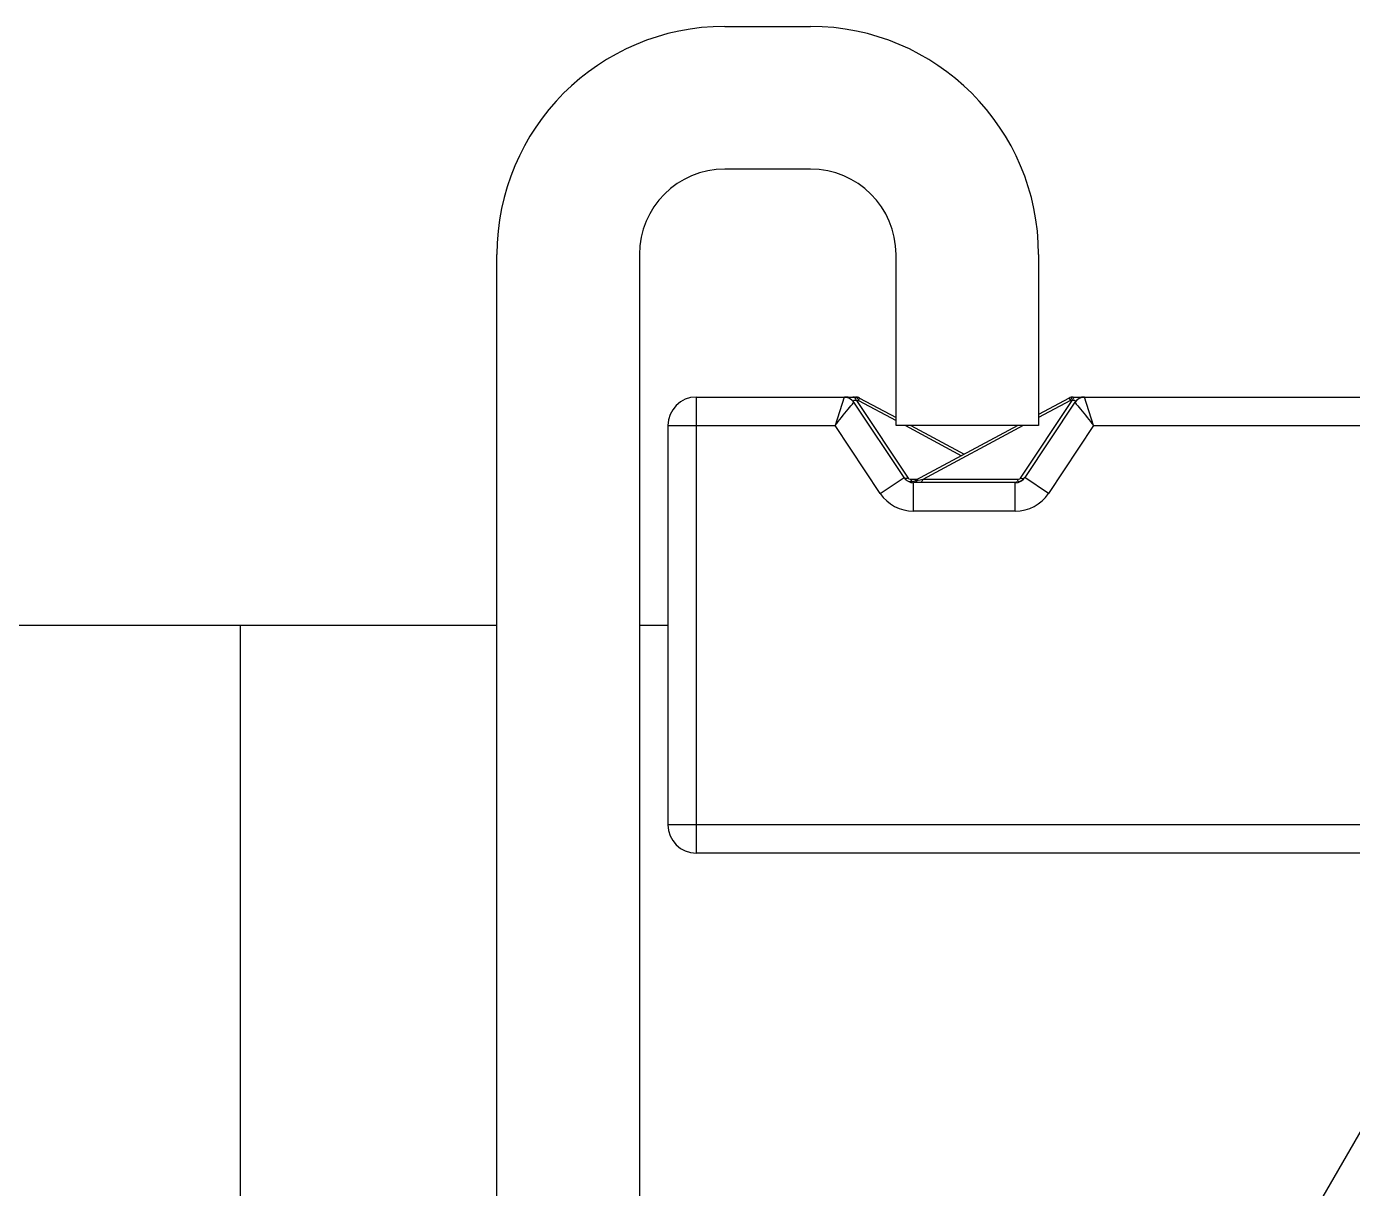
# Model space of a CAD drawing. Extents: x 12300 to 361047, y -1498650 to 1244242.
# Drawn here: x 270830.4 to 270913.6, y 112686.8 to 112759.8 of the extents above; entities that cross this region are included whole.
import ezdxf

# ---------------------------------------------------------------- set-up
doc = ezdxf.new("R2010")
doc.units = 0
doc.header["$LTSCALE"] = 1000
doc.header["$MEASUREMENT"] = 0
doc.layers.get('0').update_dxf_attribs({"color": 8, "linetype": 'CONTINUOUS'})
doc.layers.add('TEXT', color=3, linetype='CONTINUOUS')

# ---------------------------------------------------------------- blocks, each defined once
blk = doc.blocks.new('KZDJ')
at = {"layer": 'TEXT', "linetype": 'Continuous'}
for p, q in [((2424939.63, 264804.11), (2424946.34, 264804.11)), ((2424946.34, 264792.93), (2424939.63, 264792.93)), ((2424921.74, 264638.64), (2424921.74, 264786.22)), ((2424932.92, 264786.22), (2424932.92, 264638.64)), ((2424953.05, 264772.8), (2424953.05, 264786.22)), ((2424964.23, 264786.22), (2424964.23, 264772.8)), ((2424937.39, 264739.26), (2424937.39, 264775.04)), ((2424937.39, 264775.04), (2424948.99, 264775.04)), ((2424948.99, 264775.04), (2424948.27, 264772.8)), ((2424949, 264775.04), (2424949.87, 264775.04)), ((2424949.29, 264775.04), (2424949.04, 264775.04)), ((2424949.72, 264775.04), (2424949.67, 264775.04)), ((2424953.68, 264768.73), (2424949.73, 264774.64)), ((2424949.94, 264774.78), (2424954.01, 264768.68)), ((2424949.94, 264774.78), (2424950.1, 264774.78)), ((2424950.05, 264774.9), (2424950.09, 264774.8)), ((2424950.1, 264774.78), (2424950.19, 264774.96)), ((2424950.1, 264774.78), (2424953.05, 264773.2)), ((2424950.19, 264774.96), (2424953.05, 264773.43)), ((2424962.82, 264768.68), (2424966.88, 264774.78)), ((2424967.09, 264774.64), (2424963.15, 264768.73)), ((2424966.63, 264774.96), (2424964.23, 264773.67)), ((2424966.73, 264774.78), (2424964.23, 264773.44)), ((2424966.63, 264774.96), (2424966.73, 264774.78)), ((2424966.78, 264774.9), (2424966.73, 264774.8)), ((2424966.73, 264774.78), (2424966.88, 264774.78)), ((2424966.95, 264775.04), (2424967.82, 264775.04)), ((2424967.82, 264775.04), (2424967.59, 264775.04)), ((2424967.84, 264775.04), (2425059.72, 264775.04)), ((2424968.55, 264772.8), (2424967.84, 264775.04)), ((2424935.16, 264772.8), (2424935.16, 264741.5)), ((2424935.16, 264772.8), (2424948.27, 264772.8)), ((2424951.81, 264767.49), (2424948.27, 264772.8)), ((2424964.23, 264772.8), (2424953.05, 264772.8)), ((2424953.8, 264772.8), (2424958.2, 264770.44)), ((2424954.22, 264772.8), (2424958.41, 264770.55)), ((2424962.61, 264772.8), (2424954.56, 264768.49)), ((2424963.03, 264772.8), (2424955.15, 264768.58)), ((2424968.55, 264772.8), (2424965.01, 264767.49)), ((2424968.55, 264772.8), (2425058.29, 264772.8)), ((2424951.81, 264767.49), (2424953.68, 264768.73)), ((2424954.74, 264768.58), (2424954.2, 264768.58)), ((2424954.42, 264766.09), (2424954.42, 264768.33)), ((2424962.41, 264768.33), (2424954.42, 264768.33)), ((2424954.77, 264768.49), (2424954.7, 264768.48)), ((2424954.94, 264768.53), (2424954.77, 264768.49)), ((2424955.15, 264768.58), (2424954.94, 264768.53)), ((2424962.63, 264768.58), (2424955.15, 264768.58)), ((2424962.41, 264766.09), (2424962.41, 264768.33)), ((2424965.01, 264767.49), (2424963.15, 264768.73)), ((2424962.41, 264766.09), (2424954.42, 264766.09)), ((2424698.13, 264757.15), (2424921.74, 264757.15)), ((2424901.62, 264578.26), (2424901.62, 264757.15)), ((2424932.92, 264757.15), (2424935.16, 264757.15)), ((2425067.09, 264741.5), (2424935.16, 264741.5)), ((2425089.45, 264739.26), (2424937.39, 264739.26)), ((2424991.74, 264721.37), (2424964.12, 264673.52))]:
    blk.add_line(p, q, dxfattribs=at)
for centre, radius, start, end in [((2424939.63, 264786.22), 17.89, 90, 180), ((2424946.34, 264786.22), 17.89, 0, 90), ((2424939.63, 264786.22), 6.71, 90, 180), ((2424946.34, 264786.22), 6.71, 0, 90), ((2424937.39, 264772.8), 2.24, 90, 180), ((2424948.99, 264774.14), 0.894, 33.6901, 90), ((2424949.87, 264774.37), 0.671, 61.8161, 90), ((2424949.61, 264774.66), 0.5, 28.7138, 31.9), ((2424949.3, 264774.51), 0.846, 18.7744, 20.2094), ((2424966.95, 264774.37), 0.671, 90, 118.1839), ((2424967.53, 264774.51), 0.847, 159.7941, 161.2334), ((2424967.21, 264774.66), 0.5, 148.1081, 151.2843), ((2424967.84, 264774.14), 0.894, 90, 146.3099), ((2424954.42, 264769.22), 0.894, 213.6901, 270), ((2424954.25, 264769.08), 0.671, 219.7533, 298.1839), ((2424962.41, 264769.22), 0.894, 270, 326.3099), ((2424962.58, 264769.08), 0.671, 274.2749, 313.9112), ((2424954.42, 264769.22), 3.13, 213.6901, 270), ((2424962.41, 264769.22), 3.13, 270, 326.3099), ((2424937.39, 264741.5), 2.24, 180, 270)]:
    blk.add_arc(centre, radius, start, end, dxfattribs=at)
for points, knots in [([(2424948.27, 264772.8), (2424948.61, 264773.23), (2424949.08, 264773.86), (2424949.6, 264774.44), (2424949.73, 264774.64)], [0, 0, 0, 0, 0.698346, 1, 1, 1, 1]), ([(2424949.73, 264774.64), (2424949.71, 264774.67), (2424949.68, 264774.83), (2424949.87, 264774.8), (2424949.94, 264774.78)], [0, 0, 0, 0, 0.346904, 1, 1, 1, 1]), ([(2424949.8, 264775.01), (2424949.79, 264775.02), (2424949.76, 264775.03), (2424949.73, 264775.04), (2424949.72, 264775.04)], [0, 0, 0, 0, 0.519543, 1, 1, 1, 1]), ([(2424949.94, 264774.78), (2424949.93, 264774.81), (2424949.9, 264774.89), (2424949.85, 264774.97), (2424949.8, 264775.01)], [0, 0, 0, 0, 0.29815, 1, 1, 1, 1]), ([(2424966.88, 264774.78), (2424966.89, 264774.81), (2424966.93, 264774.89), (2424966.97, 264774.97), (2424967.02, 264775.01)], [0, 0, 0, 0, 0.298151, 1, 1, 1, 1]), ([(2424966.88, 264774.78), (2424966.96, 264774.8), (2424967.15, 264774.83), (2424967.11, 264774.67), (2424967.09, 264774.64)], [0, 0, 0, 0, 0.652586, 1, 1, 1, 1]), ([(2424967.02, 264775.01), (2424967.04, 264775.02), (2424967.06, 264775.03), (2424967.09, 264775.04), (2424967.11, 264775.04)], [0, 0, 0, 0, 0.519447, 1, 1, 1, 1]), ([(2424967.09, 264774.64), (2424967.22, 264774.44), (2424967.75, 264773.86), (2424968.21, 264773.23), (2424968.55, 264772.8)], [0, 0, 0, 0, 0.301655, 1, 1, 1, 1]), ([(2424953.75, 264768.67), (2424953.73, 264768.68), (2424953.7, 264768.69), (2424953.68, 264768.72), (2424953.68, 264768.73)], [0, 0, 0, 0, 0.522211, 1, 1, 1, 1]), ([(2424954.01, 264768.68), (2424953.98, 264768.67), (2424953.9, 264768.66), (2424953.8, 264768.65), (2424953.75, 264768.67)], [0, 0, 0, 0, 0.298572, 1, 1, 1, 1]), ([(2424955.15, 264768.58), (2424955.14, 264768.55), (2424955.1, 264768.44), (2424955.01, 264768.33), (2424954.93, 264768.33)], [0, 0, 0, 0, 0.333363, 1, 1, 1, 1]), ([(2424962.63, 264768.58), (2424962.62, 264768.55), (2424962.58, 264768.44), (2424962.48, 264768.33), (2424962.41, 264768.33)], [0, 0, 0, 0, 0.333363, 1, 1, 1, 1]), ([(2424962.82, 264768.68), (2424962.85, 264768.67), (2424962.96, 264768.65), (2424963.11, 264768.66), (2424963.15, 264768.73)], [0, 0, 0, 0, 0.33351, 1, 1, 1, 1])]:
    blk.add_open_spline(points, degree=3, knots=knots, dxfattribs=at)
for points in [[(2424949.87, 264775.04), (2424949.94, 264775.04), (2424950, 264774.98), (2424950.04, 264774.92)], [(2424966.95, 264775.04), (2424966.89, 264775.04), (2424966.83, 264774.98), (2424966.79, 264774.92)], [(2424954.2, 264768.58), (2424954.13, 264768.58), (2424954.05, 264768.62), (2424954.01, 264768.68)], [(2424954.2, 264768.58), (2424954.22, 264768.52), (2424954.24, 264768.47), (2424954.28, 264768.42)], [(2424954.7, 264768.48), (2424954.65, 264768.42), (2424954.59, 264768.37), (2424954.52, 264768.35)], [(2424954.7, 264768.48), (2424954.66, 264768.46), (2424954.6, 264768.47), (2424954.56, 264768.49)], [(2424962.82, 264768.68), (2424962.78, 264768.62), (2424962.7, 264768.58), (2424962.63, 264768.58)]]:
    blk.add_open_spline(points, degree=3, dxfattribs=at)

msp = doc.modelspace()

# ---------------------------------------------------------------- block references
at = {"color": 3, "xscale": 0.8000000000465661, "yscale": 0.8000000000465661, "zscale": 0.8000000000465661}
msp.add_blockref('KZDJ', (-1669077.444, -99083.527), dxfattribs=at)

doc.saveas('drawing.dxf')
